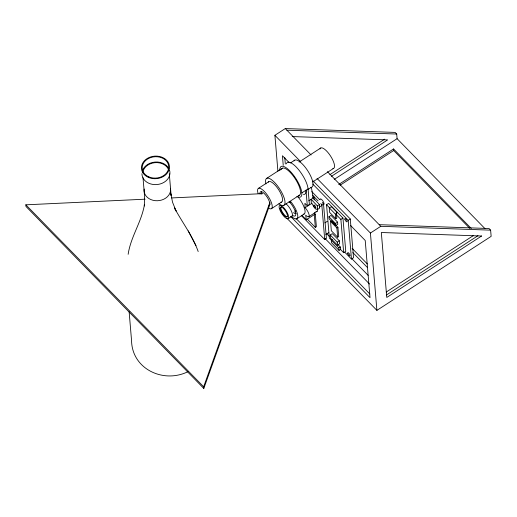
<?xml version="1.0" encoding="UTF-8"?>
<svg xmlns="http://www.w3.org/2000/svg" width="517" height="517" viewBox="0 0 517 517"><rect width="100%" height="100%" fill="white"/><g stroke="black" fill="none" stroke-linecap="round" stroke-linejoin="round"><path stroke-width="0.78" d="M144.553 204.48L144.308 205.986L144.573 196.331L143.009 177.686M128.151 254.312C130.685 236.812 141.645 221.896 144.469 204.473M336.451 213.45L336.897 212.17L331.888 207.046L330.305 207.162L329.264 207.834L329.652 212.435L335.798 218.723L336.838 218.051L336.451 213.45L335.41 214.122L335.798 218.723M145.109 199.187L25.85 204.822L25.986 206.477L203.795 388.435L203.653 386.787L269.958 202.25M203.795 388.435L270.1 203.898M277.907 171.166L274.895 135.292L285.281 128.565L395.111 132.41L396.707 134.039L397.095 138.685L484.927 228.566M266.746 178.307L282.327 168.212M290.425 162.965L294.787 160.141M258.461 188.356L268.62 181.771M299.097 162.028L320.773 147.985M271.341 208.719L281.5 202.134M312.656 181.952L333.652 168.348M329.859 174.681L384.706 139.151M301.838 192.899L308.074 188.86A18.076 5.933 57.1 0 0 297.766 168.691A18.076 5.933 57.1 0 0 286.315 163.857M307.628 189.739L311.363 187.316L313.224 197.933L319.422 204.551L319.551 208.215L317.47 209.566L316.656 209.101A3.276 1.073 57.1 0 1 314.834 208.215A3.276 1.073 57.1 0 1 312.972 205.113L311.273 202.942L311.15 199.278L317.348 205.895L317.47 209.566M283.827 205.307L299.401 195.219M331.449 176.31L387.653 139.9L292.208 136.559M334.253 179.393L397.095 138.685M312.559 197.345L313.838 196.518L314.136 200.073M308.772 200.816L313.224 197.933M338.674 184.517L393.566 148.954L471.278 228.488M314.407 212.881L314.607 214.432L306.303 219.815L305.689 215.156L306.671 216.041A6.288 2.068 57.1 0 0 309.198 215.35A6.288 2.068 57.1 0 0 306.064 208.862L305.069 207.718L304.914 203.317L307.305 205.76L309.379 204.415L308.074 188.86M288.228 218.626L291.995 216.184M305.069 207.718L312.1 203.168M340.16 185.189L393.696 150.505L393.566 148.954M296.842 218.762L304.112 214.051M317.348 205.895L319.422 204.551M323.487 203.569L326.414 238.434L324.721 239.526L321.794 204.667L323.487 203.569L322.369 202.431M319.5 207.052L322.097 205.372M331.403 240.153L329.348 238.053L326.557 204.738L328.631 203.394L342.958 218.058L345.757 251.365L343.676 252.716L340.503 249.459L340.296 246.99L337.595 244.224M308.843 216.688L317.154 211.304M315.318 214.154L314.278 214.826L315.331 227.37L316.372 226.698L315.318 214.154L314.233 213.043M328.922 216.746L330.996 215.395L337.582 222.136L337.763 224.229L335.682 225.58L329.096 218.833L328.922 216.746L335.507 223.486L335.682 225.58M324.902 222.866L327.274 221.328M330.557 221.483L331.597 220.811L337.924 227.286L338.7 236.553L337.666 237.225L331.339 230.756L330.557 221.483L336.884 227.958L337.666 237.225M343.676 252.716L340.884 219.402L342.958 218.058M335.507 223.486L337.582 222.136M325.878 234.485L328.844 232.566M350.28 218.969L353.531 257.705L351.457 259.049L348.206 220.313L350.28 218.969L313.134 180.956M336.884 227.958L337.924 227.286M330.234 234.983L332.308 233.639L339.32 240.806L339.572 243.824L337.491 245.168L330.486 238.001L330.234 234.983L337.239 242.15L337.491 245.168M340.503 249.459L339.049 250.402L331.494 242.667L331.287 240.192L332.257 239.571M337.239 242.15L339.32 240.806M339.049 250.402L338.842 247.927L340.296 246.99M376.906 310.368L370.411 233.038L380.796 226.31L490.627 230.155L491.15 236.353L376.906 310.368L287.006 218.368M386.218 292.06L473.63 235.429M386.535 294.936L477.954 235.707M187.942 371.684C163.391 383.834 132.022 368.938 131.564 340.709L129.14 311.848M171.702 197.933L262.759 193.629M286.877 130.194L396.707 134.039M379.207 224.682L489.037 228.527L490.627 230.155M393.696 150.505L469.714 228.307M285.281 128.565L311.085 154.964M327.41 171.676L380.796 226.31M274.895 135.292L300.745 161.743M317.037 178.417L370.411 233.038M312.746 184.033L348.206 220.313M289.197 162.668L282.437 155.753L283.238 165.324M350.578 225.483L365.215 240.47L370.017 297.65L290.619 216.39M326.557 204.738L329.878 208.144M340.884 219.402L336.58 215.001L336.897 212.17M329.264 207.834L335.41 214.122M311.783 191.6L319.584 199.581M312.753 195.407L318.084 200.861M320.734 203.582L321.794 204.667M352.116 248.373L367.316 263.935M352.853 252.6L367.497 267.586M351.812 258.616L368.143 275.335M326.692 233.71L329.51 236.592M344.703 252.141L351.457 259.049M331.287 240.192L338.842 247.927M307.188 219.04L315.331 227.37M325.044 238.518L369.532 284.046M301.863 215.279L306.303 219.815M301.321 215.583L324.721 239.526M296.073 218.504L369.842 293.999M25.85 204.822L203.653 386.787M198.192 251.54C192.602 235.752 182.152 222.394 174.352 207.724L176.064 211.02L172.523 202.166L170.83 193.584M195.975 245.659L188.227 230.847M170.901 194.179L171.127 195.562L169.292 173.731M307.305 205.76L305.993 190.211A18.076 5.933 57.1 0 1 303.453 194.528M284.783 157.595L285.319 163.979M320.023 148.948A12.053 3.955 57.1 0 1 330.434 155.856A12.053 3.955 57.1 0 1 332.838 168.51M258.08 193.481A12.053 3.955 57.1 0 1 261.945 189.351A12.053 3.955 57.1 0 1 271.528 202.994A12.053 3.955 57.1 0 1 268.284 208.008M260.038 194.011A8.117 2.663 57.1 0 1 265.919 195.381A8.117 2.663 57.1 0 1 268.982 205.482M261.809 194.153A8.117 2.663 57.1 0 1 261.486 191.697M170.513 188.266A13.293 10.695 -4.8 0 1 157.342 200.751A13.293 10.695 -4.8 0 1 144.191 189.028M169.486 169.996A14.03 11.29 -4.8 0 1 157.769 184.472A14.03 11.29 -4.8 0 1 141.936 173.725M142.414 170.784A14.03 11.29 -4.8 0 1 155.042 162.06A14.03 11.29 -4.8 0 1 168.897 168.613M142.789 172.297A13.293 10.695 -4.8 0 1 154.654 162.693A13.293 10.695 -4.8 0 1 168.523 169.511M279.891 170.532A18.076 5.933 57.1 0 1 288.137 169.292A18.076 5.933 57.1 0 1 300.952 188.854A18.076 5.933 57.1 0 1 296.874 196.46M281.332 169.492A15.982 5.248 57.1 0 1 295.129 178.649A15.982 5.248 57.1 0 1 298.322 195.426M323.312 204.448A3.276 1.073 57.1 0 0 323.926 204.396L324.056 204.086A3.276 1.073 57.1 0 0 322.039 199.911A3.276 1.073 57.1 0 0 320.094 199.801M294.037 160.871A15.982 5.248 57.1 0 1 308.022 171.237A15.982 5.248 57.1 0 1 310.788 187.354M289.197 201.643A9.959 3.27 57.1 0 1 295.569 212.448A9.959 3.27 57.1 0 1 292.577 215.44M297.863 196.718A13.235 4.343 57.1 0 1 304.494 208.39A13.235 4.343 57.1 0 1 303.221 214.238M317.296 208.868A6.288 2.068 57.1 0 1 315.868 211.233M290.593 201.43A13.235 4.343 57.1 0 1 297.811 216.119A13.235 4.343 57.1 0 1 291.271 216.261M265.932 183.962A15.982 5.248 57.1 0 1 272.259 180.31A15.982 5.248 57.1 0 1 284.44 198.903A15.982 5.248 57.1 0 1 278.909 203.769M268.278 182.178A12.053 3.955 57.1 0 1 278.825 189.998A12.053 3.955 57.1 0 1 280.912 202.147M286.05 203.872A7.858 2.579 57.1 0 1 291.601 211.531A7.858 2.579 57.1 0 1 291.317 216.371M287.646 216.655A5.894 1.939 57.1 0 1 282.45 212.274A5.894 1.939 57.1 0 1 281.662 206.684M296.202 213.456A7.858 2.579 57.1 0 1 293.488 212.655M289.132 201.837A5.894 1.939 57.1 0 1 290.664 202.58M295.459 210.561A5.894 1.939 57.1 0 1 294.612 211.957M481.579 236.017L386.774 297.437L381.32 232.508L481.579 236.017M148.437 177.409A14.03 11.29 -4.8 0 0 169.466 167.004A14.03 11.29 -4.8 0 0 148.457 157.821A14.03 11.29 -4.8 0 0 148.437 177.409M148.812 176.879A13.293 10.695 -4.8 0 0 168.729 167.03A13.293 10.695 -4.8 0 0 148.825 158.331A13.293 10.695 -4.8 0 0 148.812 176.879M347.747 253.408A1.965 0.646 57.1 0 0 349.789 255.967A1.965 0.646 57.1 0 0 349.091 253.479A1.965 0.646 57.1 0 0 347.747 253.408M344.884 219.318A1.965 0.646 57.1 0 0 346.926 221.883A1.965 0.646 57.1 0 0 346.228 219.389A1.965 0.646 57.1 0 0 344.884 219.318M313.858 205.747A1.687 0.556 57.1 0 0 315.628 207.866A1.687 0.556 57.1 0 0 314.924 205.643A1.687 0.556 57.1 0 0 313.858 205.747M279.38 208.551A7.858 2.579 57.1 0 0 287.549 218.807A7.858 2.579 57.1 0 0 284.757 208.842A7.858 2.579 57.1 0 0 279.38 208.551M280.511 209.43A5.894 1.939 57.1 0 0 286.638 217.121A5.894 1.939 57.1 0 0 284.537 209.65A5.894 1.939 57.1 0 0 280.511 209.43"/></g></svg>
